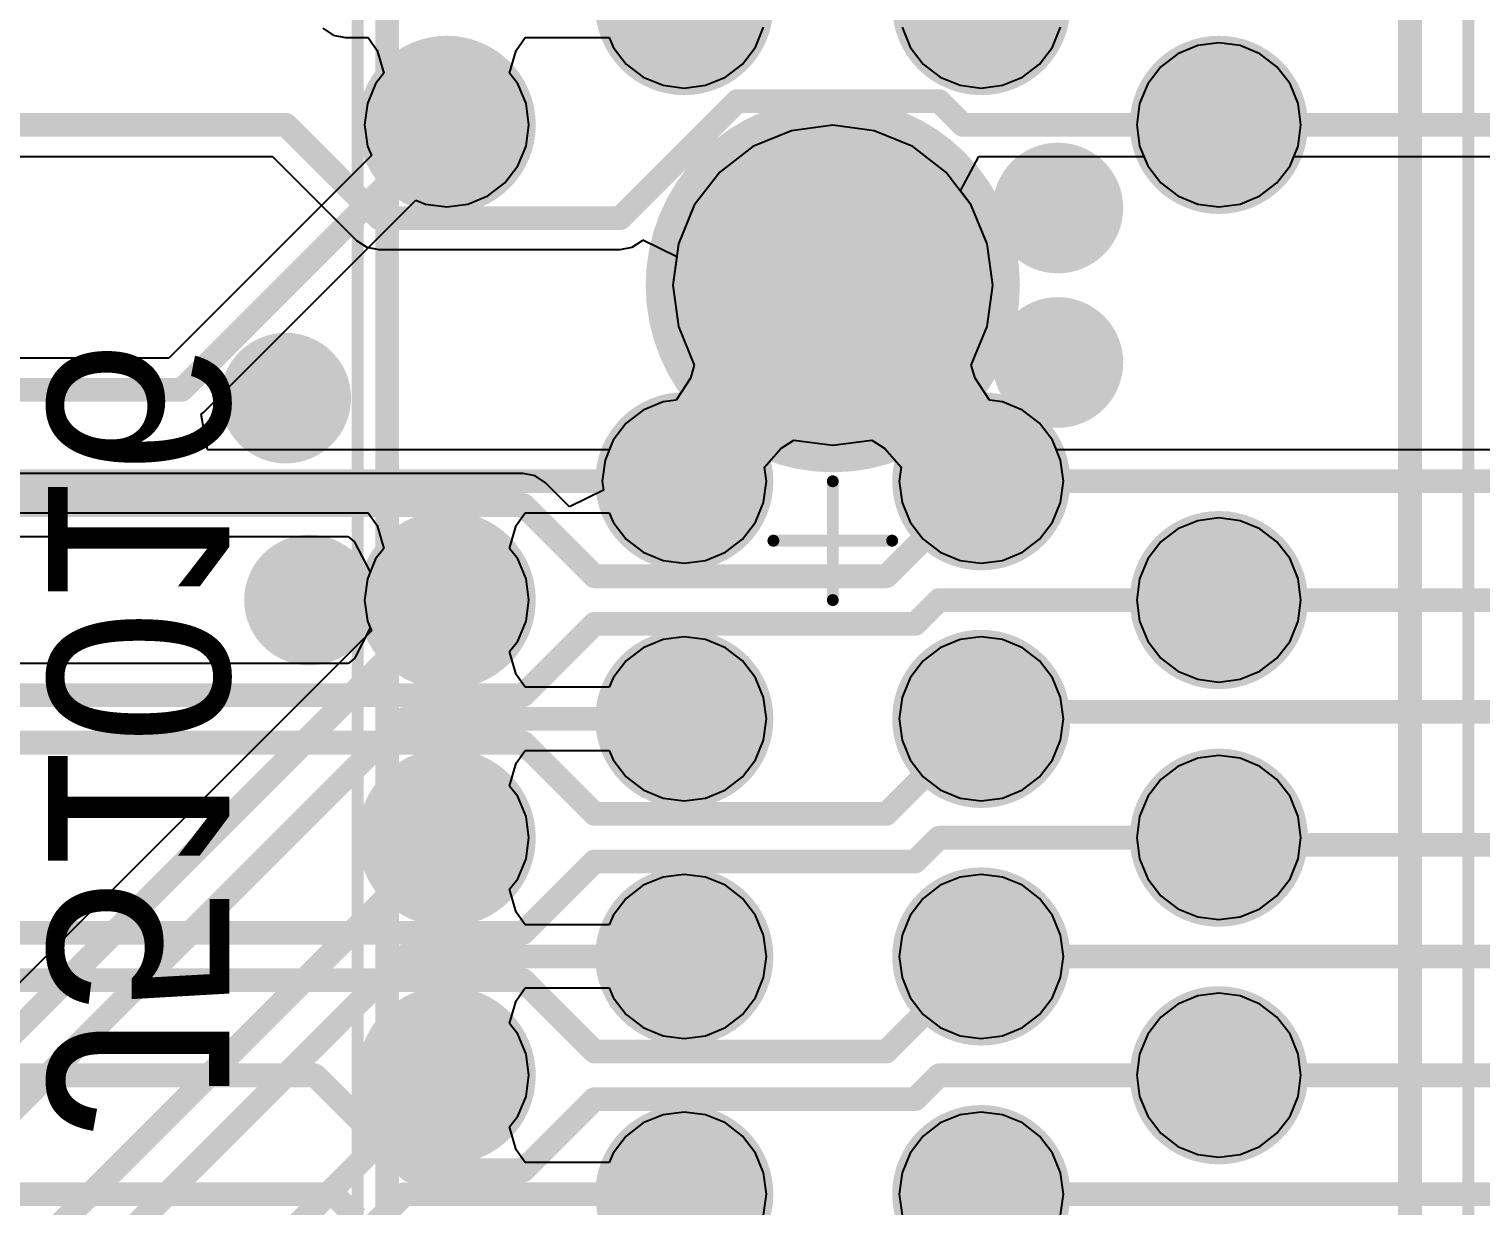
# Model space of a CAD drawing. Header units: millimetres. Extents: x 372 to 687, y 380 to 482.
# Drawn here: x 604.24 to 616.46, y 425.4 to 435.31 of the extents above; entities that cross this region are included whole.
import ezdxf

# ---------------------------------------------------------------- set-up
doc = ezdxf.new("R2010")
doc.units = ezdxf.units.MM
for name, color, linetype in [('BottomLayer', 5, 'Continuous'), ('BottomOverlay', 54, 'Continuous'), ('BottomSolder', 6, 'Continuous'), ('InternalPlane1', 76, 'Continuous'), ('InternalPlane2', 16, 'Continuous'), ('Mechanical13', 56, 'Continuous'), ('Mechanical15', 56, 'Continuous'), ('MultiLayer', 9, 'Continuous'), ('PadHoleLayer', 156, 'Continuous'), ('TopLayer', 1, 'Continuous'), ('TopSolder', 216, 'Continuous'), ('ViaHoleLayer', 16, 'Continuous')]:
    doc.layers.add(name, color=color, linetype=linetype)

# ---------------------------------------------------------------- blocks, each defined once
blk = doc.blocks.new('PCI_E_______36P_338')
at = {"layer": 'BottomLayer'}
for points, const_width in [([(-4.762, 3.245, 1), (-4.237, 3.245, 1)], 0.525), ([(-2.762, 3.245, 1), (-2.237, 3.245, 1)], 0.525), ([(-0.762, 3.245, 1), (-0.237, 3.245, 1)], 0.525), ([(3.238, 3.245, 1), (3.763, 3.245, 1)], 0.525), ([(-5.762, 1.245, 1), (-5.237, 1.245, 1)], 0.525), ([(-3.762, 1.245, 1), (-3.237, 1.245, 1)], 0.525), ([(-1.762, 1.245, 1), (-1.237, 1.245, 1)], 0.525), ([(0.238, 1.245, 1), (0.763, 1.245, 1)], 0.525), ([(4.238, 1.245, 1), (4.763, 1.245, 1)], 0.525), ([(1.638, -0.005, 1), (2.663, -0.005, 1)], 1.025), ([(-5.762, -1.255, 1), (-5.237, -1.255, 1)], 0.525), ([(-3.762, -1.255, 1), (-3.237, -1.255, 1)], 0.525), ([(-1.762, -1.255, 1), (-1.237, -1.255, 1)], 0.525), ([(0.238, -1.255, 1), (0.763, -1.255, 1)], 0.525), ([(4.238, -1.255, 1), (4.763, -1.255, 1)], 0.525), ([(-4.762, -3.255, 1), (-4.237, -3.255, 1)], 0.525), ([(-2.762, -3.255, 1), (-2.237, -3.255, 1)], 0.525), ([(-0.762, -3.255, 1), (-0.237, -3.255, 1)], 0.525), ([(3.238, -3.255, 1), (3.763, -3.255, 1)], 0.525)]:
    blk.add_lwpolyline(points, format="xyb", close=True, dxfattribs=dict(at, const_width=const_width))
at = {"layer": 'BottomSolder'}
for points, const_width in [([(-4.813, 3.245, 1), (-4.186, 3.245, 1)], 0.627), ([(-2.813, 3.245, 1), (-2.186, 3.245, 1)], 0.627), ([(-0.813, 3.245, 1), (-0.186, 3.245, 1)], 0.627), ([(3.187, 3.245, 1), (3.814, 3.245, 1)], 0.627), ([(-5.813, 1.245, 1), (-5.186, 1.245, 1)], 0.627), ([(-3.813, 1.245, 1), (-3.186, 1.245, 1)], 0.627), ([(-1.813, 1.245, 1), (-1.186, 1.245, 1)], 0.627), ([(0.187, 1.245, 1), (0.814, 1.245, 1)], 0.627), ([(4.187, 1.245, 1), (4.814, 1.245, 1)], 0.627), ([(1.587, -0.005, 1), (2.714, -0.005, 1)], 1.127), ([(-5.813, -1.255, 1), (-5.186, -1.255, 1)], 0.627), ([(-3.813, -1.255, 1), (-3.186, -1.255, 1)], 0.627), ([(-1.813, -1.255, 1), (-1.186, -1.255, 1)], 0.627), ([(0.187, -1.255, 1), (0.814, -1.255, 1)], 0.627), ([(4.187, -1.255, 1), (4.814, -1.255, 1)], 0.627), ([(-4.813, -3.255, 1), (-4.186, -3.255, 1)], 0.627), ([(-2.813, -3.255, 1), (-2.186, -3.255, 1)], 0.627), ([(-0.813, -3.255, 1), (-0.186, -3.255, 1)], 0.627), ([(3.187, -3.255, 1), (3.814, -3.255, 1)], 0.627)]:
    blk.add_lwpolyline(points, format="xyb", close=True, dxfattribs=dict(at, const_width=const_width))
at = {"layer": 'InternalPlane1'}
for points, const_width in [([(-4.875, 3.245, 1), (-4.125, 3.245, 1)], 0.75), ([(-2.875, 3.245, 1), (-2.125, 3.245, 1)], 0.75), ([(-0.875, 3.245, 1), (-0.125, 3.245, 1)], 0.75), ([(3.125, 3.245, 1), (3.875, 3.245, 1)], 0.75), ([(-5.875, 1.245, 1), (-5.125, 1.245, 1)], 0.75), ([(-3.875, 1.245, 1), (-3.125, 1.245, 1)], 0.75), ([(-1.875, 1.245, 1), (-1.125, 1.245, 1)], 0.75), ([(0.125, 1.245, 1), (0.875, 1.245, 1)], 0.75), ([(4.125, 1.245, 1), (4.875, 1.245, 1)], 0.75), ([(1.363, -0.005, 1), (2.938, -0.005, 1)], 1.575), ([(-5.875, -1.255, 1), (-5.125, -1.255, 1)], 0.75), ([(-3.875, -1.255, 1), (-3.125, -1.255, 1)], 0.75), ([(-1.875, -1.255, 1), (-1.125, -1.255, 1)], 0.75), ([(0.125, -1.255, 1), (0.875, -1.255, 1)], 0.75), ([(4.125, -1.255, 1), (4.875, -1.255, 1)], 0.75), ([(-4.875, -3.255, 1), (-4.125, -3.255, 1)], 0.75), ([(-2.875, -3.255, 1), (-2.125, -3.255, 1)], 0.75), ([(-0.875, -3.255, 1), (-0.125, -3.255, 1)], 0.75), ([(3.125, -3.255, 1), (3.875, -3.255, 1)], 0.75)]:
    blk.add_lwpolyline(points, format="xyb", close=True, dxfattribs=dict(at, const_width=const_width))
at = {"layer": 'InternalPlane2'}
for points, const_width in [([(-4.875, 3.245, 1), (-4.125, 3.245, 1)], 0.75), ([(-2.875, 3.245, 1), (-2.125, 3.245, 1)], 0.75), ([(-0.875, 3.245, 1), (-0.125, 3.245, 1)], 0.75), ([(3.125, 3.245, 1), (3.875, 3.245, 1)], 0.75), ([(-5.875, 1.245, 1), (-5.125, 1.245, 1)], 0.75), ([(-3.875, 1.245, 1), (-3.125, 1.245, 1)], 0.75), ([(-1.875, 1.245, 1), (-1.125, 1.245, 1)], 0.75), ([(0.125, 1.245, 1), (0.875, 1.245, 1)], 0.75), ([(4.125, 1.245, 1), (4.875, 1.245, 1)], 0.75), ([(1.363, -0.005, 1), (2.938, -0.005, 1)], 1.575), ([(-5.875, -1.255, 1), (-5.125, -1.255, 1)], 0.75), ([(-3.875, -1.255, 1), (-3.125, -1.255, 1)], 0.75), ([(-1.875, -1.255, 1), (-1.125, -1.255, 1)], 0.75), ([(0.125, -1.255, 1), (0.875, -1.255, 1)], 0.75), ([(4.125, -1.255, 1), (4.875, -1.255, 1)], 0.75), ([(-4.875, -3.255, 1), (-4.125, -3.255, 1)], 0.75), ([(-2.875, -3.255, 1), (-2.125, -3.255, 1)], 0.75), ([(-0.875, -3.255, 1), (-0.125, -3.255, 1)], 0.75), ([(3.125, -3.255, 1), (3.875, -3.255, 1)], 0.75)]:
    blk.add_lwpolyline(points, format="xyb", close=True, dxfattribs=dict(at, const_width=const_width))
at = {"layer": 'Mechanical13', "const_width": 0.2}
for points in [[(-12.5, 3.747), (12.5, 3.747)], [(-12.5, -4.864), (12.5, -4.864)]]:
    blk.add_lwpolyline(points, dxfattribs=at)
at = {"layer": 'Mechanical15', "const_width": 0.1}
for points in [[(-12.6, 3.995), (12.875, 3.995)], [(0, 0.495), (0, -0.505)], [(-0.5, -0.005), (0.5, -0.005)], [(-12.6, -5.355), (12.875, -5.355)]]:
    blk.add_lwpolyline(points, dxfattribs=at)
at = {"layer": 'Mechanical15', "const_width": 0.05}
for points in [[(-0.025, 0.495, 1), (0.025, 0.495, 1)], [(-0.525, -0.005, 1), (-0.475, -0.005, 1)], [(0.475, -0.005, 1), (0.525, -0.005, 1)], [(-0.025, -0.505, 1), (0.025, -0.505, 1)]]:
    blk.add_lwpolyline(points, format="xyb", close=True, dxfattribs=at)
at = {"layer": 'MultiLayer'}
for points, const_width in [([(-4.762, 3.245, 1), (-4.237, 3.245, 1)], 0.525), ([(-2.762, 3.245, 1), (-2.237, 3.245, 1)], 0.525), ([(-0.762, 3.245, 1), (-0.237, 3.245, 1)], 0.525), ([(3.238, 3.245, 1), (3.763, 3.245, 1)], 0.525), ([(-5.762, 1.245, 1), (-5.237, 1.245, 1)], 0.525), ([(-3.762, 1.245, 1), (-3.237, 1.245, 1)], 0.525), ([(-1.762, 1.245, 1), (-1.237, 1.245, 1)], 0.525), ([(0.238, 1.245, 1), (0.763, 1.245, 1)], 0.525), ([(4.238, 1.245, 1), (4.763, 1.245, 1)], 0.525), ([(1.638, -0.005, 1), (2.663, -0.005, 1)], 1.025), ([(-5.762, -1.255, 1), (-5.237, -1.255, 1)], 0.525), ([(-3.762, -1.255, 1), (-3.237, -1.255, 1)], 0.525), ([(-1.762, -1.255, 1), (-1.237, -1.255, 1)], 0.525), ([(0.238, -1.255, 1), (0.763, -1.255, 1)], 0.525), ([(4.238, -1.255, 1), (4.763, -1.255, 1)], 0.525), ([(-4.762, -3.255, 1), (-4.237, -3.255, 1)], 0.525), ([(-2.762, -3.255, 1), (-2.237, -3.255, 1)], 0.525), ([(-0.762, -3.255, 1), (-0.237, -3.255, 1)], 0.525), ([(3.238, -3.255, 1), (3.763, -3.255, 1)], 0.525)]:
    blk.add_lwpolyline(points, format="xyb", close=True, dxfattribs=dict(at, const_width=const_width))
at = {"layer": 'PadHoleLayer'}
for points, const_width in [([(-4.675, 3.245, 1), (-4.325, 3.245, 1)], 0.35), ([(-2.675, 3.245, 1), (-2.325, 3.245, 1)], 0.35), ([(-0.675, 3.245, 1), (-0.325, 3.245, 1)], 0.35), ([(3.325, 3.245, 1), (3.675, 3.245, 1)], 0.35), ([(-5.675, 1.245, 1), (-5.325, 1.245, 1)], 0.35), ([(-3.675, 1.245, 1), (-3.325, 1.245, 1)], 0.35), ([(-1.675, 1.245, 1), (-1.325, 1.245, 1)], 0.35), ([(0.325, 1.245, 1), (0.675, 1.245, 1)], 0.35), ([(4.325, 1.245, 1), (4.675, 1.245, 1)], 0.35), ([(1.563, -0.005, 1), (2.738, -0.005, 1)], 1.175), ([(-5.675, -1.255, 1), (-5.325, -1.255, 1)], 0.35), ([(-3.675, -1.255, 1), (-3.325, -1.255, 1)], 0.35), ([(-1.675, -1.255, 1), (-1.325, -1.255, 1)], 0.35), ([(0.325, -1.255, 1), (0.675, -1.255, 1)], 0.35), ([(4.325, -1.255, 1), (4.675, -1.255, 1)], 0.35), ([(-4.675, -3.255, 1), (-4.325, -3.255, 1)], 0.35), ([(-2.675, -3.255, 1), (-2.325, -3.255, 1)], 0.35), ([(-0.675, -3.255, 1), (-0.325, -3.255, 1)], 0.35), ([(3.325, -3.255, 1), (3.675, -3.255, 1)], 0.35)]:
    blk.add_lwpolyline(points, format="xyb", close=True, dxfattribs=dict(at, const_width=const_width))
at = {"layer": 'TopLayer'}
for points, const_width in [([(-4.762, 3.245, 1), (-4.237, 3.245, 1)], 0.525), ([(-2.762, 3.245, 1), (-2.237, 3.245, 1)], 0.525), ([(-0.762, 3.245, 1), (-0.237, 3.245, 1)], 0.525), ([(3.238, 3.245, 1), (3.763, 3.245, 1)], 0.525), ([(-5.762, 1.245, 1), (-5.237, 1.245, 1)], 0.525), ([(-3.762, 1.245, 1), (-3.237, 1.245, 1)], 0.525), ([(-1.762, 1.245, 1), (-1.237, 1.245, 1)], 0.525), ([(0.238, 1.245, 1), (0.763, 1.245, 1)], 0.525), ([(4.238, 1.245, 1), (4.763, 1.245, 1)], 0.525), ([(1.638, -0.005, 1), (2.663, -0.005, 1)], 1.025), ([(-5.762, -1.255, 1), (-5.237, -1.255, 1)], 0.525), ([(-3.762, -1.255, 1), (-3.237, -1.255, 1)], 0.525), ([(-1.762, -1.255, 1), (-1.237, -1.255, 1)], 0.525), ([(0.238, -1.255, 1), (0.763, -1.255, 1)], 0.525), ([(4.238, -1.255, 1), (4.763, -1.255, 1)], 0.525), ([(-4.762, -3.255, 1), (-4.237, -3.255, 1)], 0.525), ([(-2.762, -3.255, 1), (-2.237, -3.255, 1)], 0.525), ([(-0.762, -3.255, 1), (-0.237, -3.255, 1)], 0.525), ([(3.238, -3.255, 1), (3.763, -3.255, 1)], 0.525)]:
    blk.add_lwpolyline(points, format="xyb", close=True, dxfattribs=dict(at, const_width=const_width))
at = {"layer": 'TopSolder'}
for points, const_width in [([(-4.813, 3.245, 1), (-4.186, 3.245, 1)], 0.627), ([(-2.813, 3.245, 1), (-2.186, 3.245, 1)], 0.627), ([(-0.813, 3.245, 1), (-0.186, 3.245, 1)], 0.627), ([(3.187, 3.245, 1), (3.814, 3.245, 1)], 0.627), ([(-5.813, 1.245, 1), (-5.186, 1.245, 1)], 0.627), ([(-3.813, 1.245, 1), (-3.186, 1.245, 1)], 0.627), ([(-1.813, 1.245, 1), (-1.186, 1.245, 1)], 0.627), ([(0.187, 1.245, 1), (0.814, 1.245, 1)], 0.627), ([(4.187, 1.245, 1), (4.814, 1.245, 1)], 0.627), ([(1.587, -0.005, 1), (2.714, -0.005, 1)], 1.127), ([(-5.813, -1.255, 1), (-5.186, -1.255, 1)], 0.627), ([(-3.813, -1.255, 1), (-3.186, -1.255, 1)], 0.627), ([(-1.813, -1.255, 1), (-1.186, -1.255, 1)], 0.627), ([(0.187, -1.255, 1), (0.814, -1.255, 1)], 0.627), ([(4.187, -1.255, 1), (4.814, -1.255, 1)], 0.627), ([(-4.813, -3.255, 1), (-4.186, -3.255, 1)], 0.627), ([(-2.813, -3.255, 1), (-2.186, -3.255, 1)], 0.627), ([(-0.813, -3.255, 1), (-0.186, -3.255, 1)], 0.627), ([(3.187, -3.255, 1), (3.814, -3.255, 1)], 0.627)]:
    blk.add_lwpolyline(points, format="xyb", close=True, dxfattribs=dict(at, const_width=const_width))

msp = doc.modelspace()

# ---------------------------------------------------------------- linework, layer by layer
at = {"layer": 'BottomLayer'}
for p, q in [((584.887, 434.235), (606.29, 434.235)), ((606.29, 434.235), (606.997, 433.528)), ((612.079, 433.944), (612.234, 434.235)), ((612.234, 434.235), (613.624, 434.235)), ((613.624, 434.235), (613.657, 434.155)), ((613.657, 434.155), (613.767, 434.012)), ((614.744, 434.012), (614.854, 434.155)), ((614.854, 434.155), (614.887, 434.235)), ((614.887, 434.235), (636.29, 434.235)), ((613.767, 434.012), (613.91, 433.902)), ((614.601, 433.902), (614.744, 434.012)), ((612.171, 433.824), (612.079, 433.944)), ((613.91, 433.902), (614.077, 433.833)), ((614.434, 433.833), (614.601, 433.902)), ((612.306, 433.499), (612.171, 433.824)), ((614.077, 433.833), (614.255, 433.81)), ((614.255, 433.81), (614.434, 433.833)), ((606.997, 433.528), (606.997, 433.528)), ((606.997, 433.528), (607.083, 433.471)), ((609.317, 433.471), (609.403, 433.528)), ((609.403, 433.528), (609.406, 433.532)), ((609.406, 433.532), (609.691, 433.391)), ((607.083, 433.471), (607.185, 433.45)), ((607.185, 433.45), (607.185, 433.45)), ((607.185, 433.45), (609.215, 433.45)), ((609.215, 433.45), (609.317, 433.471)), ((609.215, 433.45), (609.215, 433.45)), ((612.352, 433.15), (612.306, 433.499)), ((609.691, 433.391), (609.659, 433.15)), ((609.659, 433.15), (609.705, 432.802)), ((612.306, 432.802), (612.352, 433.15)), ((609.705, 432.802), (609.839, 432.477)), ((612.171, 432.477), (612.306, 432.802)), ((609.839, 432.477), (609.807, 432.369)), ((612.203, 432.369), (612.171, 432.477)), ((609.807, 432.369), (609.687, 432.182)), ((612.323, 432.182), (612.203, 432.369)), ((609.687, 432.182), (609.577, 432.168)), ((612.434, 432.168), (612.323, 432.182)), ((609.41, 432.099), (609.267, 431.989)), ((609.577, 432.168), (609.41, 432.099)), ((612.601, 432.099), (612.434, 432.168)), ((612.744, 431.989), (612.601, 432.099)), ((609.267, 431.989), (609.157, 431.846)), ((612.854, 431.846), (612.744, 431.989)), ((609.157, 431.846), (609.088, 431.679)), ((612.887, 431.766), (612.854, 431.846)), ((627.6, 431.766), (612.887, 431.766)), ((608.4, 431.565), (603.4, 431.565)), ((608.501, 431.545), (608.4, 431.565)), ((608.4, 431.565), (608.4, 431.565)), ((609.088, 431.679), (609.064, 431.5)), ((608.587, 431.487), (608.501, 431.545)), ((608.79, 431.285), (608.587, 431.487)), ((609.064, 431.5), (609.074, 431.425)), ((609.074, 431.425), (608.79, 431.285)), ((603.51, 431.035), (606.924, 431.035)), ((606.924, 431.035), (606.976, 430.992)), ((606.976, 430.992), (607.111, 430.735)), ((607.111, 430.735), (607.088, 430.679)), ((607.088, 430.679), (607.064, 430.5)), ((607.064, 430.5), (607.088, 430.322)), ((607.111, 430.265), (606.978, 430.008)), ((607.088, 430.322), (607.111, 430.265)), ((606.978, 430.008), (606.925, 429.965)), ((606.925, 429.965), (603.4, 429.965))]:
    msp.add_line(p, q, dxfattribs=at)
at = {"layer": 'BottomLayer', "const_width": 0.2}
for points in [[(609.215, 433.715), (610.2, 434.7)], [(610.2, 434.7), (611.9, 434.7)], [(611.9, 434.7), (612.1, 434.5)], [(584.255, 434.5), (606.4, 434.5)], [(606.4, 434.5), (607.185, 433.715)], [(612.1, 434.5), (614.255, 434.5)], [(614.255, 434.5), (636.4, 434.5)], [(607.185, 433.715), (609.215, 433.715)], [(611.455, 430.7), (612.255, 431.5)], [(612.255, 431.5), (627.6, 431.5)], [(603.4, 431.3), (608.4, 431.3)], [(608.4, 431.3), (609, 430.7)], [(609, 430.7), (611.455, 430.7)], [(611.7, 430.3), (611.9, 430.5)], [(611.9, 430.5), (614.255, 430.5)], [(614.255, 430.5), (626.8, 430.5)], [(608.4, 429.7), (609, 430.3)], [(609, 430.3), (611.7, 430.3)], [(603.4, 429.7), (608.4, 429.7)], [(612.255, 429.5), (612.315, 429.56)], [(612.315, 429.56), (627.14, 429.56)], [(611.455, 428.7), (612.255, 429.5)], [(603.6, 429.3), (608.4, 429.3)], [(608.4, 429.3), (609, 428.7)], [(609, 428.7), (611.455, 428.7)], [(611.7, 428.3), (611.9, 428.5)], [(611.9, 428.5), (614.255, 428.5)], [(614.255, 428.5), (614.316, 428.44)], [(614.316, 428.44), (627.66, 428.44)], [(608.4, 427.7), (609, 428.3)], [(609, 428.3), (611.7, 428.3)], [(598.4, 427.7), (608.4, 427.7)], [(611.455, 426.7), (612.255, 427.5)], [(612.255, 427.5), (628, 427.5)], [(598.2, 427.3), (608.4, 427.3)], [(608.4, 427.3), (609, 426.7)], [(609, 426.7), (611.455, 426.7)], [(584.255, 426.5), (606.645, 426.5)], [(606.645, 426.5), (607.446, 425.7)], [(611.7, 426.3), (611.9, 426.5)], [(611.9, 426.5), (614.255, 426.5)], [(614.255, 426.5), (636.645, 426.5)], [(608.4, 425.7), (609, 426.3)], [(609, 426.3), (611.7, 426.3)], [(607.446, 425.7), (608.4, 425.7)], [(582.255, 425.5), (606.8, 425.5)], [(606.8, 425.5), (607, 425.3)], [(611.455, 424.7), (612.255, 425.5)], [(612.255, 425.5), (636.8, 425.5)]]:
    msp.add_lwpolyline(points, dxfattribs=at)
at = {"layer": 'BottomLayer'}
for points, const_width in [([(610.15, 434.7, 1), (610.25, 434.7, 1)], 0.1), ([(610.15, 434.7, 1), (610.25, 434.7, 1)], 0.1), ([(611.85, 434.7, 1), (611.95, 434.7, 1)], 0.1), ([(611.85, 434.7, 1), (611.95, 434.7, 1)], 0.1), ([(606.35, 434.5, 1), (606.45, 434.5, 1)], 0.1), ([(606.35, 434.5, 1), (606.45, 434.5, 1)], 0.1), ([(612.05, 434.5, 1), (612.15, 434.5, 1)], 0.1), ([(612.05, 434.5, 1), (612.15, 434.5, 1)], 0.1), ([(614.205, 434.5, 1), (614.305, 434.5, 1)], 0.1), ([(614.205, 434.5, 1), (614.305, 434.5, 1)], 0.1), ([(612.75, 433.8, 1), (613.05, 433.8, 1)], 0.3), ([(607.135, 433.715, 1), (607.235, 433.715, 1)], 0.1), ([(607.135, 433.715, 1), (607.235, 433.715, 1)], 0.1), ([(609.165, 433.715, 1), (609.265, 433.715, 1)], 0.1), ([(609.165, 433.715, 1), (609.265, 433.715, 1)], 0.1), ([(612.75, 432.5, 1), (613.05, 432.5, 1)], 0.3), ([(606.25, 432.2, 1), (606.55, 432.2, 1)], 0.3), ([(612.205, 431.5, 1), (612.305, 431.5, 1)], 0.1), ([(612.205, 431.5, 1), (612.305, 431.5, 1)], 0.1), ([(608.35, 431.3, 1), (608.45, 431.3, 1)], 0.1), ([(608.35, 431.3, 1), (608.45, 431.3, 1)], 0.1), ([(606.45, 430.5, 1), (606.75, 430.5, 1)], 0.3), ([(608.95, 430.7, 1), (609.05, 430.7, 1)], 0.1), ([(608.95, 430.7, 1), (609.05, 430.7, 1)], 0.1), ([(611.405, 430.7, 1), (611.505, 430.7, 1)], 0.1), ([(611.405, 430.7, 1), (611.505, 430.7, 1)], 0.1), ([(611.85, 430.5, 1), (611.95, 430.5, 1)], 0.1), ([(611.85, 430.5, 1), (611.95, 430.5, 1)], 0.1), ([(614.205, 430.5, 1), (614.305, 430.5, 1)], 0.1), ([(614.205, 430.5, 1), (614.305, 430.5, 1)], 0.1), ([(608.95, 430.3, 1), (609.05, 430.3, 1)], 0.1), ([(608.95, 430.3, 1), (609.05, 430.3, 1)], 0.1), ([(611.65, 430.3, 1), (611.75, 430.3, 1)], 0.1), ([(611.65, 430.3, 1), (611.75, 430.3, 1)], 0.1), ([(608.35, 429.7, 1), (608.45, 429.7, 1)], 0.1), ([(608.35, 429.7, 1), (608.45, 429.7, 1)], 0.1), ([(612.265, 429.56, 1), (612.365, 429.56, 1)], 0.1), ([(612.265, 429.56, 1), (612.365, 429.56, 1)], 0.1), ([(612.205, 429.5, 1), (612.305, 429.5, 1)], 0.1), ([(612.205, 429.5, 1), (612.305, 429.5, 1)], 0.1), ([(608.35, 429.3, 1), (608.45, 429.3, 1)], 0.1), ([(608.35, 429.3, 1), (608.45, 429.3, 1)], 0.1), ([(608.95, 428.7, 1), (609.05, 428.7, 1)], 0.1), ([(608.95, 428.7, 1), (609.05, 428.7, 1)], 0.1), ([(611.405, 428.7, 1), (611.505, 428.7, 1)], 0.1), ([(611.405, 428.7, 1), (611.505, 428.7, 1)], 0.1), ([(611.85, 428.5, 1), (611.95, 428.5, 1)], 0.1), ([(611.85, 428.5, 1), (611.95, 428.5, 1)], 0.1), ([(614.205, 428.5, 1), (614.305, 428.5, 1)], 0.1), ([(614.205, 428.5, 1), (614.305, 428.5, 1)], 0.1), ([(614.266, 428.44, 1), (614.366, 428.44, 1)], 0.1), ([(614.266, 428.44, 1), (614.366, 428.44, 1)], 0.1), ([(608.95, 428.3, 1), (609.05, 428.3, 1)], 0.1), ([(608.95, 428.3, 1), (609.05, 428.3, 1)], 0.1), ([(611.65, 428.3, 1), (611.75, 428.3, 1)], 0.1), ([(611.65, 428.3, 1), (611.75, 428.3, 1)], 0.1), ([(608.35, 427.7, 1), (608.45, 427.7, 1)], 0.1), ([(608.35, 427.7, 1), (608.45, 427.7, 1)], 0.1), ([(612.205, 427.5, 1), (612.305, 427.5, 1)], 0.1), ([(612.205, 427.5, 1), (612.305, 427.5, 1)], 0.1), ([(608.35, 427.3, 1), (608.45, 427.3, 1)], 0.1), ([(608.35, 427.3, 1), (608.45, 427.3, 1)], 0.1), ([(608.95, 426.7, 1), (609.05, 426.7, 1)], 0.1), ([(608.95, 426.7, 1), (609.05, 426.7, 1)], 0.1), ([(611.405, 426.7, 1), (611.505, 426.7, 1)], 0.1), ([(611.405, 426.7, 1), (611.505, 426.7, 1)], 0.1), ([(606.595, 426.5, 1), (606.695, 426.5, 1)], 0.1), ([(606.595, 426.5, 1), (606.695, 426.5, 1)], 0.1), ([(611.85, 426.5, 1), (611.95, 426.5, 1)], 0.1), ([(611.85, 426.5, 1), (611.95, 426.5, 1)], 0.1), ([(614.205, 426.5, 1), (614.305, 426.5, 1)], 0.1), ([(614.205, 426.5, 1), (614.305, 426.5, 1)], 0.1), ([(608.95, 426.3, 1), (609.05, 426.3, 1)], 0.1), ([(608.95, 426.3, 1), (609.05, 426.3, 1)], 0.1), ([(611.65, 426.3, 1), (611.75, 426.3, 1)], 0.1), ([(611.65, 426.3, 1), (611.75, 426.3, 1)], 0.1), ([(607.396, 425.7, 1), (607.496, 425.7, 1)], 0.1), ([(607.396, 425.7, 1), (607.496, 425.7, 1)], 0.1), ([(608.35, 425.7, 1), (608.45, 425.7, 1)], 0.1), ([(608.35, 425.7, 1), (608.45, 425.7, 1)], 0.1), ([(606.75, 425.5, 1), (606.85, 425.5, 1)], 0.1), ([(606.75, 425.5, 1), (606.85, 425.5, 1)], 0.1), ([(612.205, 425.5, 1), (612.305, 425.5, 1)], 0.1), ([(612.205, 425.5, 1), (612.305, 425.5, 1)], 0.1)]:
    msp.add_lwpolyline(points, format="xyb", close=True, dxfattribs=dict(at, const_width=const_width))
at = {"layer": 'InternalPlane1', "const_width": 0.55}
for points in [[(612.625, 433.8, 1), (613.175, 433.8, 1)], [(612.625, 432.5, 1), (613.175, 432.5, 1)], [(606.125, 432.2, 1), (606.675, 432.2, 1)], [(606.325, 430.5, 1), (606.875, 430.5, 1)]]:
    msp.add_lwpolyline(points, format="xyb", close=True, dxfattribs=at)
at = {"layer": 'InternalPlane2', "const_width": 0.55}
for points in [[(612.625, 433.8, 1), (613.175, 433.8, 1)], [(612.625, 432.5, 1), (613.175, 432.5, 1)], [(606.125, 432.2, 1), (606.675, 432.2, 1)], [(606.325, 430.5, 1), (606.875, 430.5, 1)]]:
    msp.add_lwpolyline(points, format="xyb", close=True, dxfattribs=at)
at = {"layer": 'MultiLayer', "const_width": 0.3}
for points in [[(612.75, 433.8, 1), (613.05, 433.8, 1)], [(612.75, 432.5, 1), (613.05, 432.5, 1)], [(606.25, 432.2, 1), (606.55, 432.2, 1)], [(606.45, 430.5, 1), (606.75, 430.5, 1)]]:
    msp.add_lwpolyline(points, format="xyb", close=True, dxfattribs=at)
at = {"layer": 'TopLayer'}
for p, q in [((606.712, 435.313), (606.798, 435.256)), ((606.798, 435.256), (606.9, 435.235)), ((606.9, 435.235), (607.095, 435.235)), ((607.095, 435.235), (607.17, 435.127)), ((608.34, 435.127), (608.416, 435.235)), ((608.416, 435.235), (609.124, 435.235)), ((609.124, 435.235), (609.157, 435.155)), ((610.354, 435.155), (610.423, 435.322)), ((611.588, 435.322), (611.657, 435.155)), ((612.854, 435.155), (612.923, 435.322)), ((607.17, 435.127), (607.226, 434.935)), ((608.285, 434.935), (608.34, 435.127)), ((609.157, 435.155), (609.267, 435.012)), ((610.244, 435.012), (610.354, 435.155)), ((611.657, 435.155), (611.767, 435.012)), ((612.744, 435.012), (612.854, 435.155)), ((614.077, 435.168), (613.91, 435.099)), ((614.255, 435.191), (614.077, 435.168)), ((614.434, 435.168), (614.255, 435.191)), ((614.601, 435.099), (614.434, 435.168)), ((609.267, 435.012), (609.41, 434.902)), ((610.101, 434.902), (610.244, 435.012)), ((611.767, 435.012), (611.91, 434.902)), ((612.601, 434.902), (612.744, 435.012)), ((613.767, 434.989), (613.657, 434.846)), ((613.91, 435.099), (613.767, 434.989)), ((614.744, 434.989), (614.601, 435.099)), ((614.854, 434.846), (614.744, 434.989)), ((607.226, 434.935), (607.157, 434.846)), ((608.354, 434.846), (608.285, 434.935)), ((609.41, 434.902), (609.577, 434.833)), ((609.934, 434.833), (610.101, 434.902)), ((611.91, 434.902), (612.077, 434.833)), ((612.434, 434.833), (612.601, 434.902)), ((607.157, 434.846), (607.088, 434.679)), ((608.423, 434.679), (608.354, 434.846)), ((609.577, 434.833), (609.755, 434.81)), ((609.755, 434.81), (609.934, 434.833)), ((612.077, 434.833), (612.255, 434.81)), ((612.255, 434.81), (612.434, 434.833)), ((613.657, 434.846), (613.588, 434.679)), ((614.923, 434.679), (614.854, 434.846)), ((607.088, 434.679), (607.064, 434.5)), ((608.446, 434.5), (608.423, 434.679)), ((613.588, 434.679), (613.564, 434.5)), ((614.946, 434.5), (614.923, 434.679)), ((607.064, 434.5), (607.088, 434.322)), ((608.423, 434.322), (608.446, 434.5)), ((613.564, 434.5), (613.588, 434.322)), ((614.923, 434.322), (614.946, 434.5)), ((610.657, 434.451), (610.332, 434.317)), ((611.005, 434.497), (610.657, 434.451)), ((611.354, 434.451), (611.005, 434.497)), ((611.679, 434.317), (611.354, 434.451)), ((607.088, 434.322), (607.121, 434.241)), ((608.354, 434.155), (608.423, 434.322)), ((610.332, 434.317), (610.053, 434.103)), ((611.957, 434.103), (611.679, 434.317)), ((613.588, 434.322), (613.657, 434.155)), ((614.854, 434.155), (614.923, 434.322)), ((607.121, 434.241), (605.415, 432.535)), ((608.244, 434.012), (608.354, 434.155)), ((613.657, 434.155), (613.767, 434.012)), ((614.744, 434.012), (614.854, 434.155)), ((608.101, 433.902), (608.244, 434.012)), ((610.053, 434.103), (609.839, 433.824)), ((612.171, 433.824), (611.957, 434.103)), ((613.767, 434.012), (613.91, 433.902)), ((614.601, 433.902), (614.744, 434.012)), ((607.934, 433.833), (608.101, 433.902)), ((613.91, 433.902), (614.077, 433.833)), ((614.434, 433.833), (614.601, 433.902)), ((605.712, 432.083), (607.496, 433.866)), ((607.496, 433.866), (607.577, 433.833)), ((607.577, 433.833), (607.755, 433.81)), ((607.755, 433.81), (607.934, 433.833)), ((609.839, 433.824), (609.705, 433.499)), ((612.306, 433.499), (612.171, 433.824)), ((614.077, 433.833), (614.255, 433.81)), ((614.255, 433.81), (614.434, 433.833)), ((609.705, 433.499), (609.659, 433.15)), ((612.352, 433.15), (612.306, 433.499)), ((609.659, 433.15), (609.705, 432.802)), ((612.306, 432.802), (612.352, 433.15)), ((609.705, 432.802), (609.839, 432.477)), ((612.171, 432.477), (612.306, 432.802)), ((605.415, 432.535), (602.034, 432.535)), ((609.839, 432.477), (609.807, 432.369)), ((612.203, 432.369), (612.171, 432.477)), ((609.807, 432.369), (609.687, 432.182)), ((612.323, 432.182), (612.203, 432.369)), ((609.687, 432.182), (609.577, 432.168)), ((612.434, 432.168), (612.323, 432.182)), ((605.687, 432.066), (605.712, 432.083)), ((605.742, 431.766), (605.687, 432.066)), ((609.41, 432.099), (609.267, 431.989)), ((609.577, 432.168), (609.41, 432.099)), ((612.601, 432.099), (612.434, 432.168)), ((612.744, 431.989), (612.601, 432.099)), ((609.267, 431.989), (609.157, 431.846)), ((612.854, 431.846), (612.744, 431.989)), ((609.157, 431.846), (609.124, 431.766)), ((610.568, 431.775), (610.678, 431.847)), ((610.678, 431.847), (611.005, 431.804)), ((611.005, 431.804), (611.333, 431.847)), ((611.333, 431.847), (611.442, 431.775)), ((612.923, 431.679), (612.854, 431.846)), ((609.124, 431.766), (605.742, 431.766)), ((610.431, 431.619), (610.568, 431.775)), ((611.442, 431.775), (611.58, 431.619)), ((610.446, 431.5), (610.431, 431.619)), ((611.58, 431.619), (611.564, 431.5)), ((612.946, 431.5), (612.923, 431.679)), ((610.423, 431.322), (610.446, 431.5)), ((611.564, 431.5), (611.588, 431.322)), ((612.923, 431.322), (612.946, 431.5)), ((610.354, 431.155), (610.423, 431.322)), ((611.588, 431.322), (611.657, 431.155)), ((612.854, 431.155), (612.923, 431.322)), ((602.88, 431.235), (607.095, 431.235)), ((607.095, 431.235), (607.17, 431.127)), ((608.34, 431.127), (608.416, 431.235)), ((608.416, 431.235), (609.124, 431.235)), ((609.124, 431.235), (609.157, 431.155)), ((607.17, 431.127), (607.226, 430.935)), ((608.285, 430.935), (608.34, 431.127)), ((609.157, 431.155), (609.267, 431.012)), ((610.244, 431.012), (610.354, 431.155)), ((611.657, 431.155), (611.767, 431.012)), ((612.744, 431.012), (612.854, 431.155)), ((613.91, 431.099), (613.767, 430.989)), ((614.077, 431.168), (613.91, 431.099)), ((614.255, 431.191), (614.077, 431.168)), ((614.434, 431.168), (614.255, 431.191)), ((614.601, 431.099), (614.434, 431.168)), ((614.744, 430.989), (614.601, 431.099)), ((609.267, 431.012), (609.41, 430.902)), ((610.101, 430.902), (610.244, 431.012)), ((611.767, 431.012), (611.91, 430.902)), ((612.601, 430.902), (612.744, 431.012)), ((613.767, 430.989), (613.657, 430.846)), ((614.854, 430.846), (614.744, 430.989)), ((607.157, 430.846), (607.088, 430.679)), ((607.226, 430.935), (607.157, 430.846)), ((608.354, 430.846), (608.285, 430.935)), ((608.423, 430.679), (608.354, 430.846)), ((609.41, 430.902), (609.577, 430.833)), ((609.577, 430.833), (609.755, 430.81)), ((609.755, 430.81), (609.934, 430.833)), ((609.934, 430.833), (610.101, 430.902)), ((611.91, 430.902), (612.077, 430.833)), ((612.077, 430.833), (612.255, 430.81)), ((612.255, 430.81), (612.434, 430.833)), ((612.434, 430.833), (612.601, 430.902)), ((613.657, 430.846), (613.588, 430.679)), ((614.923, 430.679), (614.854, 430.846)), ((607.088, 430.679), (607.064, 430.5)), ((608.446, 430.5), (608.423, 430.679)), ((613.588, 430.679), (613.564, 430.5)), ((614.946, 430.5), (614.923, 430.679)), ((607.064, 430.5), (607.088, 430.322)), ((608.423, 430.322), (608.446, 430.5)), ((613.564, 430.5), (613.588, 430.322)), ((614.923, 430.322), (614.946, 430.5)), ((607.121, 430.241), (603.313, 426.433)), ((607.088, 430.322), (607.121, 430.241)), ((608.354, 430.155), (608.423, 430.322)), ((613.588, 430.322), (613.657, 430.155)), ((614.854, 430.155), (614.923, 430.322)), ((608.285, 430.066), (608.354, 430.155)), ((609.41, 430.099), (609.267, 429.989)), ((609.577, 430.168), (609.41, 430.099)), ((609.755, 430.191), (609.577, 430.168)), ((609.934, 430.168), (609.755, 430.191)), ((610.101, 430.099), (609.934, 430.168)), ((610.244, 429.989), (610.101, 430.099)), ((611.91, 430.099), (611.767, 429.989)), ((612.077, 430.168), (611.91, 430.099)), ((612.255, 430.191), (612.077, 430.168)), ((612.434, 430.168), (612.255, 430.191)), ((612.601, 430.099), (612.434, 430.168)), ((612.744, 429.989), (612.601, 430.099)), ((613.657, 430.155), (613.767, 430.012)), ((614.744, 430.012), (614.854, 430.155)), ((608.34, 429.873), (608.285, 430.066)), ((609.267, 429.989), (609.157, 429.846)), ((610.354, 429.846), (610.244, 429.989)), ((611.767, 429.989), (611.657, 429.846)), ((612.854, 429.846), (612.744, 429.989)), ((613.767, 430.012), (613.91, 429.902)), ((614.601, 429.902), (614.744, 430.012)), ((608.416, 429.766), (608.34, 429.873)), ((613.91, 429.902), (614.077, 429.833)), ((614.434, 429.833), (614.601, 429.902)), ((609.124, 429.766), (608.416, 429.766)), ((609.157, 429.846), (609.124, 429.766)), ((610.423, 429.679), (610.354, 429.846)), ((611.657, 429.846), (611.588, 429.679)), ((612.923, 429.679), (612.854, 429.846)), ((614.077, 429.833), (614.255, 429.81)), ((614.255, 429.81), (614.434, 429.833)), ((610.446, 429.5), (610.423, 429.679)), ((611.588, 429.679), (611.564, 429.5)), ((612.946, 429.5), (612.923, 429.679)), ((610.423, 429.322), (610.446, 429.5)), ((611.564, 429.5), (611.588, 429.322)), ((612.923, 429.322), (612.946, 429.5)), ((610.354, 429.155), (610.423, 429.322)), ((611.588, 429.322), (611.657, 429.155)), ((612.854, 429.155), (612.923, 429.322)), ((608.285, 428.935), (608.34, 429.127)), ((608.34, 429.127), (608.416, 429.235)), ((608.416, 429.235), (609.124, 429.235)), ((609.124, 429.235), (609.157, 429.155)), ((609.157, 429.155), (609.267, 429.012)), ((610.244, 429.012), (610.354, 429.155)), ((611.657, 429.155), (611.767, 429.012)), ((612.744, 429.012), (612.854, 429.155)), ((614.077, 429.168), (613.91, 429.099)), ((614.255, 429.191), (614.077, 429.168)), ((614.434, 429.168), (614.255, 429.191)), ((614.601, 429.099), (614.434, 429.168)), ((609.267, 429.012), (609.41, 428.902)), ((610.101, 428.902), (610.244, 429.012)), ((611.767, 429.012), (611.91, 428.902)), ((612.601, 428.902), (612.744, 429.012)), ((613.91, 429.099), (613.767, 428.989)), ((614.744, 428.989), (614.601, 429.099)), ((608.354, 428.846), (608.285, 428.935)), ((609.41, 428.902), (609.577, 428.833)), ((609.934, 428.833), (610.101, 428.902)), ((611.91, 428.902), (612.077, 428.833)), ((612.434, 428.833), (612.601, 428.902)), ((613.767, 428.989), (613.657, 428.846)), ((614.854, 428.846), (614.744, 428.989)), ((608.423, 428.679), (608.354, 428.846)), ((609.577, 428.833), (609.755, 428.81)), ((609.755, 428.81), (609.934, 428.833)), ((612.077, 428.833), (612.255, 428.81)), ((612.255, 428.81), (612.434, 428.833)), ((613.657, 428.846), (613.588, 428.679)), ((614.923, 428.679), (614.854, 428.846)), ((608.446, 428.5), (608.423, 428.679)), ((613.588, 428.679), (613.564, 428.5)), ((614.946, 428.5), (614.923, 428.679)), ((608.423, 428.322), (608.446, 428.5)), ((613.564, 428.5), (613.588, 428.322)), ((614.923, 428.322), (614.946, 428.5)), ((608.354, 428.155), (608.423, 428.322)), ((613.588, 428.322), (613.657, 428.155)), ((614.854, 428.155), (614.923, 428.322)), ((608.285, 428.066), (608.354, 428.155)), ((609.577, 428.168), (609.41, 428.099)), ((609.755, 428.191), (609.577, 428.168)), ((609.934, 428.168), (609.755, 428.191)), ((610.101, 428.099), (609.934, 428.168)), ((612.077, 428.168), (611.91, 428.099)), ((612.255, 428.191), (612.077, 428.168)), ((612.434, 428.168), (612.255, 428.191)), ((612.601, 428.099), (612.434, 428.168)), ((613.657, 428.155), (613.767, 428.012)), ((614.744, 428.012), (614.854, 428.155)), ((608.34, 427.873), (608.285, 428.066)), ((609.41, 428.099), (609.267, 427.989)), ((610.244, 427.989), (610.101, 428.099)), ((611.91, 428.099), (611.767, 427.989)), ((612.744, 427.989), (612.601, 428.099)), ((609.267, 427.989), (609.157, 427.846)), ((610.354, 427.846), (610.244, 427.989)), ((611.767, 427.989), (611.657, 427.846)), ((612.854, 427.846), (612.744, 427.989)), ((613.767, 428.012), (613.91, 427.902)), ((613.91, 427.902), (614.077, 427.833)), ((614.434, 427.833), (614.601, 427.902)), ((614.601, 427.902), (614.744, 428.012)), ((608.416, 427.766), (608.34, 427.873)), ((609.157, 427.846), (609.124, 427.766)), ((610.423, 427.679), (610.354, 427.846)), ((611.657, 427.846), (611.588, 427.679)), ((612.923, 427.679), (612.854, 427.846)), ((614.077, 427.833), (614.255, 427.81)), ((614.255, 427.81), (614.434, 427.833)), ((609.124, 427.766), (608.416, 427.766)), ((610.446, 427.5), (610.423, 427.679)), ((611.588, 427.679), (611.564, 427.5)), ((612.946, 427.5), (612.923, 427.679)), ((610.423, 427.322), (610.446, 427.5)), ((611.564, 427.5), (611.588, 427.322)), ((612.923, 427.322), (612.946, 427.5)), ((610.354, 427.155), (610.423, 427.322)), ((611.588, 427.322), (611.657, 427.155)), ((612.854, 427.155), (612.923, 427.322)), ((608.34, 427.127), (608.416, 427.235)), ((608.416, 427.235), (609.124, 427.235)), ((609.124, 427.235), (609.157, 427.155)), ((614.077, 427.168), (613.91, 427.099)), ((614.255, 427.191), (614.077, 427.168)), ((614.434, 427.168), (614.255, 427.191)), ((614.601, 427.099), (614.434, 427.168)), ((608.285, 426.935), (608.34, 427.127)), ((609.157, 427.155), (609.267, 427.012)), ((610.244, 427.012), (610.354, 427.155)), ((611.657, 427.155), (611.767, 427.012)), ((612.744, 427.012), (612.854, 427.155)), ((613.91, 427.099), (613.767, 426.989)), ((614.744, 426.989), (614.601, 427.099)), ((608.354, 426.846), (608.285, 426.935)), ((609.267, 427.012), (609.41, 426.902)), ((610.101, 426.902), (610.244, 427.012)), ((611.767, 427.012), (611.91, 426.902)), ((612.601, 426.902), (612.744, 427.012)), ((613.767, 426.989), (613.657, 426.846)), ((614.854, 426.846), (614.744, 426.989)), ((608.423, 426.679), (608.354, 426.846)), ((609.41, 426.902), (609.577, 426.833)), ((609.577, 426.833), (609.755, 426.81)), ((609.755, 426.81), (609.934, 426.833)), ((609.934, 426.833), (610.101, 426.902)), ((611.91, 426.902), (612.077, 426.833)), ((612.077, 426.833), (612.255, 426.81)), ((612.255, 426.81), (612.434, 426.833)), ((612.434, 426.833), (612.601, 426.902)), ((613.657, 426.846), (613.588, 426.679)), ((614.923, 426.679), (614.854, 426.846)), ((608.446, 426.5), (608.423, 426.679)), ((613.588, 426.679), (613.564, 426.5)), ((614.946, 426.5), (614.923, 426.679)), ((608.423, 426.322), (608.446, 426.5)), ((613.564, 426.5), (613.588, 426.322)), ((614.923, 426.322), (614.946, 426.5)), ((608.354, 426.155), (608.423, 426.322)), ((613.588, 426.322), (613.657, 426.155)), ((614.854, 426.155), (614.923, 426.322)), ((609.755, 426.191), (609.577, 426.168)), ((609.934, 426.168), (609.755, 426.191)), ((612.255, 426.191), (612.077, 426.168)), ((612.434, 426.168), (612.255, 426.191)), ((608.285, 426.066), (608.354, 426.155)), ((608.34, 425.873), (608.285, 426.066)), ((609.41, 426.099), (609.267, 425.989)), ((609.577, 426.168), (609.41, 426.099)), ((610.101, 426.099), (609.934, 426.168)), ((610.244, 425.989), (610.101, 426.099)), ((611.91, 426.099), (611.767, 425.989)), ((612.077, 426.168), (611.91, 426.099)), ((612.601, 426.099), (612.434, 426.168)), ((612.744, 425.989), (612.601, 426.099)), ((613.657, 426.155), (613.767, 426.012)), ((614.744, 426.012), (614.854, 426.155)), ((609.267, 425.989), (609.157, 425.846)), ((610.354, 425.846), (610.244, 425.989)), ((611.767, 425.989), (611.657, 425.846)), ((612.854, 425.846), (612.744, 425.989)), ((613.767, 426.012), (613.91, 425.902)), ((614.601, 425.902), (614.744, 426.012)), ((608.416, 425.766), (608.34, 425.873)), ((609.157, 425.846), (609.124, 425.766)), ((610.423, 425.679), (610.354, 425.846)), ((611.657, 425.846), (611.588, 425.679)), ((612.923, 425.679), (612.854, 425.846)), ((613.91, 425.902), (614.077, 425.833)), ((614.077, 425.833), (614.255, 425.81)), ((614.255, 425.81), (614.434, 425.833)), ((614.434, 425.833), (614.601, 425.902)), ((609.124, 425.766), (608.416, 425.766)), ((610.446, 425.5), (610.423, 425.679)), ((611.588, 425.679), (611.564, 425.5)), ((612.946, 425.5), (612.923, 425.679)), ((610.423, 425.322), (610.446, 425.5)), ((611.564, 425.5), (611.588, 425.322)), ((612.923, 425.322), (612.946, 425.5))]:
    msp.add_line(p, q, dxfattribs=at)
at = {"layer": 'TopLayer', "const_width": 0.2}
for points in [[(605.525, 432.27), (607.755, 434.5)], [(601, 432.27), (605.525, 432.27)], [(602.77, 431.5), (609.755, 431.5)], [(603.5, 426.245), (607.755, 430.5)], [(604, 426.1), (607.4, 429.5)], [(607.4, 429.5), (609.755, 429.5)], [(604.5, 425.245), (607.755, 428.5)], [(605, 425.1), (607.4, 427.5)], [(607.4, 427.5), (609.755, 427.5)], [(605.5, 424.245), (607.755, 426.5)], [(606, 424.1), (607.4, 425.5)], [(607.4, 425.5), (609.755, 425.5)]]:
    msp.add_lwpolyline(points, dxfattribs=at)
at = {"layer": 'TopLayer'}
for points, const_width in [([(607.705, 434.5, 1), (607.805, 434.5, 1)], 0.1), ([(612.75, 433.8, 1), (613.05, 433.8, 1)], 0.3), ([(612.75, 432.5, 1), (613.05, 432.5, 1)], 0.3), ([(606.25, 432.2, 1), (606.55, 432.2, 1)], 0.3), ([(605.475, 432.27, 1), (605.575, 432.27, 1)], 0.1), ([(605.475, 432.27, 1), (605.575, 432.27, 1)], 0.1), ([(609.705, 431.5, 1), (609.805, 431.5, 1)], 0.1), ([(606.45, 430.5, 1), (606.75, 430.5, 1)], 0.3), ([(607.705, 430.5, 1), (607.805, 430.5, 1)], 0.1), ([(607.35, 429.5, 1), (607.45, 429.5, 1)], 0.1), ([(607.35, 429.5, 1), (607.45, 429.5, 1)], 0.1), ([(609.705, 429.5, 1), (609.805, 429.5, 1)], 0.1), ([(607.705, 428.5, 1), (607.805, 428.5, 1)], 0.1), ([(607.35, 427.5, 1), (607.45, 427.5, 1)], 0.1), ([(607.35, 427.5, 1), (607.45, 427.5, 1)], 0.1), ([(609.705, 427.5, 1), (609.805, 427.5, 1)], 0.1), ([(607.705, 426.5, 1), (607.805, 426.5, 1)], 0.1), ([(607.35, 425.5, 1), (607.45, 425.5, 1)], 0.1), ([(607.35, 425.5, 1), (607.45, 425.5, 1)], 0.1), ([(609.705, 425.5, 1), (609.805, 425.5, 1)], 0.1)]:
    msp.add_lwpolyline(points, format="xyb", close=True, dxfattribs=dict(at, const_width=const_width))
at = {"layer": 'ViaHoleLayer', "const_width": 0.15}
for points in [[(612.825, 433.8, 1), (612.975, 433.8, 1)], [(612.825, 432.5, 1), (612.975, 432.5, 1)], [(606.325, 432.2, 1), (606.475, 432.2, 1)], [(606.525, 430.5, 1), (606.675, 430.5, 1)]]:
    msp.add_lwpolyline(points, format="xyb", close=True, dxfattribs=at)

# ---------------------------------------------------------------- block references
at = {"rotation": 90}
msp.add_blockref('PCI_E_______36P_338', (611, 431), dxfattribs=at)

# ---------------------------------------------------------------- texts
at = {"layer": 'BottomOverlay', "text_generation_flag": 2}
msp.add_text('J51016', height=1.524, rotation=270, dxfattribs=at).set_placement((604.4, 426))

doc.saveas('drawing.dxf')
